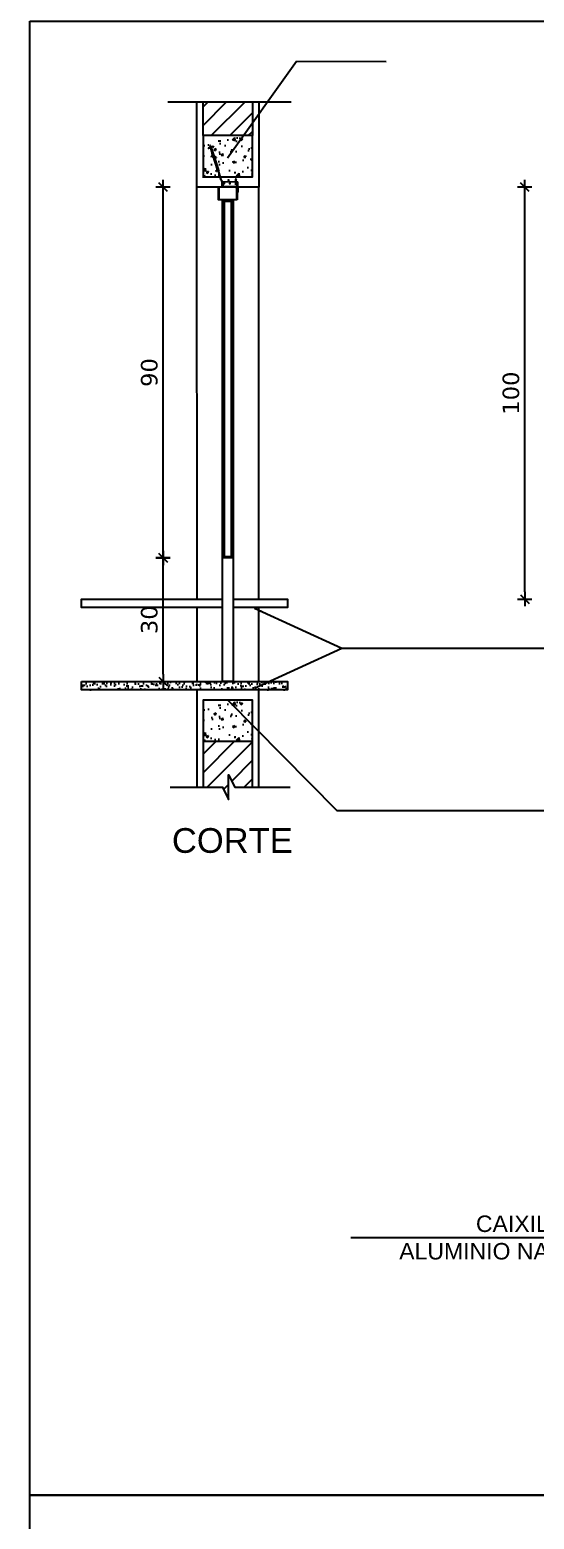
# Model space of a CAD drawing. Header units: inches. Extents: x 48 to 253, y 44 to 126.
# Drawn here: x 65.02 to 66.244, y 73.323 to 76.938 of the extents above; entities that cross this region are included whole.
import ezdxf

# ---------------------------------------------------------------- set-up
doc = ezdxf.new("R2010")
doc.units = ezdxf.units.IN
doc.header["$LTSCALE"] = 100
doc.header["$MEASUREMENT"] = 0
doc.linetypes.add('CONTINU', pattern=[0])
doc.linetypes.add('HIDDEN2', pattern=[0.1875, 0.125, -0.0625])
for name, color, linetype in [('01', 1, 'Continuous'), ('A-01', 3, 'Continuous'), ('AR-HACH', 252, 'Continuous'), ('ARQ-ALV-CORTE', 5, 'Continuous'), ('ARQ-ESQ-VISTA2', 1, 'Continuous'), ('ARQ-HTC', 9, 'Continuous'), ('ARQ-REV-CORTE', 3, 'Continuous'), ('ARQ-SMB-1_025', 1, 'Continuous'), ('ARQ-TXT-1_025', 2, 'Continuous'), ('ARQ_ESQUADRIA', 2, 'Continuous'), ('ARQ_VISTA1', 7, 'Continuous')]:
    doc.layers.add(name, color=color, linetype=linetype)
doc.layers.add('HAT', color=8, linetype='Continuous', lineweight=15)
doc.styles.add('ESC-50-A20', font='arial.ttf', dxfattribs={"height": 0.1})
doc.styles.add('FNDE Texto Cota 0025', font='verdana.ttf', dxfattribs={"height": 0.04})
doc.dimstyles.new('FNDE 1-0025', dxfattribs={"dimscale": 5, "dimtxt": 0.04, "dimasz": 0.0035, "dimexe": 0.15, "dimexo": 0.15, "dimgap": 0.0025, "dimtad": 1, "dimzin": 1, "dimdsep": 46, "dimtxsty": 'FNDE Texto Cota 0025', "dimblk": 'tic', "dimcen": 0.015, "dimdle": 0.15, "dimse1": 1, "dimse2": 1, "dimclrd": 251, "dimclre": 251, "dimclrt": 256, "dimaunit": 1, "dimadec": 3, "dimazin": 0, "dimtfac": 1, "dimtix": 1, "dimtmove": 2, "dimatfit": 3, "dimfxl": 0.15, "dimtvp": 1, "dimtolj": 1, "dimtzin": 0, "dimarcsym": 0})
pattern_1 = [(45, (65.44044, 76.706326), (-0.02245064, 0.02245064), [])]

# ---------------------------------------------------------------- blocks, each defined once
blk = doc.blocks.new('tic')
at = {"color": 251}
for p, q in [((-1, 0), (1, 0)), ((0, -1), (0, 1))]:
    blk.add_line(p, q, dxfattribs=at)
blk.add_line((-0.6, -0.6), (0.6, 0.6))
blk = doc.blocks.new('*D184')
at = {"layer": 'ARQ-SMB-1_025', "color": 251, "lineweight": -2, "ltscale": 10, "transparency": 16777216}
blk.add_line((66.2212, 75.5738), (66.2212, 76.5388), dxfattribs=at)
at = {"layer": 'DEFPOINTS', "color": 0, "ltscale": 10, "transparency": 16777216}
for p in [(66.2212, 76.5563), (66.4811, 76.5563), (66.4811, 75.5563)]:
    blk.add_point(p, dxfattribs=at)
at = {"layer": 'ARQ-SMB-1_025', "color": 251, "lineweight": -2, "ltscale": 10, "transparency": 16777216, "xscale": 0.0175, "yscale": 0.0175, "zscale": 0.0175}
for p, rotation in [((66.2212, 76.5563), 90), ((66.2212, 75.5563), 270)]:
    blk.add_blockref('tic', p, dxfattribs=dict(at, rotation=rotation))
at = {"layer": 'ARQ-SMB-1_025', "ltscale": 10, "transparency": 16777216, "insert": (66.1879, 76.0563), "char_height": 0.04, "attachment_point": 5, "rotation": 90, "style": 'FNDE Texto Cota 0025'}
blk.add_mtext('\\A1;100', dxfattribs=at)
blk = doc.blocks.new('*D191')
at = {"layer": 'ARQ-SMB-1_025', "color": 251, "lineweight": -2, "ltscale": 10, "transparency": 16777216}
blk.add_line((65.3432, 75.3738), (65.3432, 75.6388), dxfattribs=at)
at = {"layer": 'DEFPOINTS', "color": 0, "ltscale": 10, "transparency": 16777216}
for p in [(65.1434, 75.6563), (65.3432, 75.6563), (65.1934, 75.3563)]:
    blk.add_point(p, dxfattribs=at)
at = {"layer": 'ARQ-SMB-1_025', "color": 251, "lineweight": -2, "ltscale": 10, "transparency": 16777216, "xscale": 0.0175, "yscale": 0.0175, "zscale": 0.0175}
for p, rotation in [((65.3432, 75.6563), 90), ((65.3432, 75.3563), 270)]:
    blk.add_blockref('tic', p, dxfattribs=dict(at, rotation=rotation))
at = {"layer": 'ARQ-SMB-1_025', "ltscale": 10, "transparency": 16777216, "insert": (65.3099, 75.5063), "char_height": 0.04, "attachment_point": 5, "rotation": 90, "style": 'FNDE Texto Cota 0025'}
blk.add_mtext('\\A1;30', dxfattribs=at)
blk = doc.blocks.new('*D192')
at = {"layer": 'ARQ-SMB-1_025', "color": 251, "lineweight": -2, "ltscale": 10, "transparency": 16777216}
blk.add_line((65.3432, 75.6738), (65.3432, 76.5388), dxfattribs=at)
at = {"layer": 'DEFPOINTS', "color": 0, "ltscale": 10, "transparency": 16777216}
for p in [(65.1934, 76.5563), (65.3432, 76.5563), (65.1434, 75.6563)]:
    blk.add_point(p, dxfattribs=at)
at = {"layer": 'ARQ-SMB-1_025', "color": 251, "lineweight": -2, "ltscale": 10, "transparency": 16777216, "xscale": 0.0175, "yscale": 0.0175, "zscale": 0.0175}
for p, rotation in [((65.3432, 76.5563), 90), ((65.3432, 75.6563), 270)]:
    blk.add_blockref('tic', p, dxfattribs=dict(at, rotation=rotation))
at = {"layer": 'ARQ-SMB-1_025', "ltscale": 10, "transparency": 16777216, "insert": (65.3099, 76.1063), "char_height": 0.04, "attachment_point": 5, "rotation": 90, "style": 'FNDE Texto Cota 0025'}
blk.add_mtext('\\A1;90', dxfattribs=at)
blk = doc.blocks.new('CM-0060')
blk.add_lwpolyline([(-0.0003, -0.024), (0, -0.0235), (-0.0003, -0.023), (0, -0.0225), (-0.0003, -0.022), (0, -0.0215), (-0.0003, -0.021), (0, -0.0205), (-0.0003, -0.02), (0, -0.0195), (-0.0003, -0.019), (0, -0.0185), (-0.0003, -0.018), (0, -0.0175), (-0.0003, -0.017), (0, -0.0165), (-0.0003, -0.016), (0, -0.0155), (-0.0003, -0.015), (0, -0.0145), (-0.0003, -0.014), (0, -0.0135), (-0.0003, -0.013), (0, -0.0125), (0, 0), (-0.0015, 0), (-0.0015, -0.012), (-0.0381, -0.012), (-0.0384, -0.0125), (-0.0381, -0.013), (-0.0384, -0.0135), (-0.0381, -0.014), (-0.0384, -0.0145), (-0.0381, -0.015), (-0.0384, -0.0155), (-0.0381, -0.016), (-0.0384, -0.0165), (-0.0381, -0.017), (-0.0384, -0.0175), (-0.0381, -0.018), (-0.0384, -0.0185), (-0.0381, -0.019), (-0.0384, -0.0195), (-0.0381, -0.02), (-0.0384, -0.0205), (-0.0381, -0.021), (-0.0384, -0.0215), (-0.0381, -0.022), (-0.0384, -0.0225), (-0.0381, -0.023), (-0.0384, -0.0235), (-0.0381, -0.024), (-0.0366, -0.024), (-0.0366, -0.0235), (-0.0341, -0.0235), (-0.0341, -0.022), (-0.0366, -0.022), (-0.0366, -0.0135), (-0.0018, -0.0135), (-0.0018, -0.022), (-0.0043, -0.022), (-0.0043, -0.0235), (-0.0018, -0.0235), (-0.0018, -0.024), (-0.0003, -0.024)])

msp = doc.modelspace()

# ---------------------------------------------------------------- hatches: boundary and pattern name
at = {"layer": 'ARQ-HTC'}
h = msp.add_hatch(dxfattribs=at)
h.set_pattern_fill('ANSI31', color=256, scale=0.01, style=0)
h.set_pattern_definition(pattern_1)
h.paths.add_polyline_path([(65.5604, 76.7631), (65.4404, 76.7631), (65.4404, 76.6813), (65.5604, 76.6813)])
at = {"layer": 'ARQ-HTC', "linetype": 'CONTINU'}
h = msp.add_hatch(dxfattribs=at)
h.set_pattern_fill('AR-CONC', color=256, scale=0.0003, style=0)
h.set_pattern_definition([(50, (65.44044, 76.581326), (0.054655, -0.004782), [0.005715, -0.062865]), (355, (65.44044, 76.581326), (-0.010573, 0.057317), [0.004572, -0.050292]), (100.45, (65.444996, 76.58093), (0.044083, 0.052535), [0.004857, -0.053427]), (46.184, (65.44044, 76.596566), (0.081324, -0.012613), [0.008572, -0.094297]), (96.636, (65.44722, 76.595515), (0.07122, 0.074228), [0.007285, -0.08014]), (351.184, (65.44044, 76.59657), (0.07122, 0.074228), [0.006858, -0.075438]), (21, (65.44806, 76.592756), (0.045484, -0.03068), [0.005715, -0.062865]), (326, (65.44806, 76.592756), (0.01854, 0.055256), [0.004572, -0.050292]), (71.45, (65.45185, 76.5902), (0.064025, 0.024577), [0.004857, -0.053427]), (37.5, (65.440441, 76.581326), (0.0009266, 0.0253665), [0, -0.0496824, 0, -0.051054, 0, -0.0504825]), (7.5, (65.44044, 76.581326), (0.020046, 0.030054), [0, -0.0291084, 0, -0.0485394, 0, -0.0192405]), (327.5, (65.423449, 76.581326), (0.0406772, -0.0017186), [0, -0.01905, 0, -0.059436, 0, -0.078867]), (317.5, (65.41583, 76.581326), (0.044439, 0.007628), [0, -0.024765, 0, -0.0394716, 0, -0.056007])])
h.paths.add_polyline_path([(65.5604, 76.6813), (65.4404, 76.6813), (65.4404, 76.5813), (65.5604, 76.5813)])
at = {"layer": 'ARQ-HTC'}
h = msp.add_hatch(dxfattribs=at)
h.set_pattern_fill('AR-SAND', color=256, scale=0.0005, style=0)
h.set_pattern_definition([(37.5, (-2.127613, 61.752763), (-0.0008000156, 0.024470662), [0, -0.019304, 0, -0.02159, 0, -0.0206375]), (7.5, (-2.127613, 61.752763), (0.022476164, 0.035841255), [0, -0.010414, 0, -0.017399, 0, -0.0066675]), (327.5, (-2.143234, 61.752763), (0.0395496185, 7.1859e-05), [0, -0.00635, 0, -0.02286, 0, -0.029845]), (317.5, (-2.143234, 61.752763), (0.038177823, 0.011146466), [0, -0.003175, 0, -0.014986, 0, -0.017145])])
h.paths.add_polyline_path([(65.1454, 75.3563), (65.1454, 75.3363), (65.6454, 75.3363), (65.6454, 75.3563)])
h = msp.add_hatch(dxfattribs=at)
h.set_pattern_fill('AR-SAND', color=256, scale=0.0005, style=0)
h.set_pattern_definition([(37.5, (354.277157, 21.28821), (-0.0008000156, 0.0244706619), [0, -0.019304, 0, -0.02159, 0, -0.0206375]), (7.5, (354.277157, 21.28821), (0.022476164, 0.035841255), [0, -0.010414, 0, -0.017399, 0, -0.0066675]), (327.5, (354.261536, 21.28821), (0.0395496185, 7.18592e-05), [0, -0.00635, 0, -0.02286, 0, -0.029845]), (317.5, (354.261536, 21.28821), (0.0381778226, 0.011146466), [0, -0.003175, 0, -0.014986, 0, -0.017145])])
h.paths.add_polyline_path([(65.1454, 75.3563), (65.1454, 75.3363), (65.6454, 75.3363), (65.6454, 75.3563)])
at = {"layer": 'ARQ-HTC', "linetype": 'CONTINU'}
h = msp.add_hatch(dxfattribs=at)
h.set_pattern_fill('AR-CONC', color=256, scale=0.0003, style=0)
h.set_pattern_definition([(50, (65.44044, 75.211326), (0.054655, -0.004782), [0.005715, -0.062865]), (355, (65.44044, 75.211326), (-0.010573, 0.057317), [0.004572, -0.050292]), (100.45, (65.444996, 75.21093), (0.044083, 0.052535), [0.004857, -0.053427]), (46.184, (65.44044, 75.226566), (0.081324, -0.012613), [0.008572, -0.094297]), (96.636, (65.44722, 75.225515), (0.07122, 0.074228), [0.007285, -0.08014]), (351.184, (65.44044, 75.22657), (0.07122, 0.074228), [0.006858, -0.075438]), (21, (65.44806, 75.222756), (0.045484, -0.03068), [0.005715, -0.062865]), (326, (65.44806, 75.222756), (0.01854, 0.055256), [0.004572, -0.050292]), (71.45, (65.45185, 75.2202), (0.064025, 0.024577), [0.004857, -0.053427]), (37.5, (65.440441, 75.211326), (0.0009266, 0.0253665), [0, -0.0496824, 0, -0.051054, 0, -0.0504825]), (7.5, (65.44044, 75.211326), (0.020046, 0.030054), [0, -0.0291084, 0, -0.0485394, 0, -0.0192405]), (327.5, (65.423449, 75.211326), (0.0406772, -0.0017186), [0, -0.01905, 0, -0.059436, 0, -0.078867]), (317.5, (65.41583, 75.211326), (0.044439, 0.007628), [0, -0.024765, 0, -0.0394716, 0, -0.056007])])
h.paths.add_polyline_path([(65.5604, 75.3113), (65.4404, 75.3113), (65.4404, 75.2113), (65.5604, 75.2113)])
at = {"layer": 'ARQ-HTC'}
h = msp.add_hatch(dxfattribs=at)
h.set_pattern_fill('ANSI31', color=256, scale=0.01, style=0)
h.set_pattern_definition(pattern_1)
h.paths.add_polyline_path([(65.5171, 75.1001), (65.5604, 75.1001), (65.5604, 75.2113), (65.4404, 75.2113), (65.4404, 75.1001), (65.4871, 75.1001), (65.5021, 75.0701), (65.5021, 75.1301)])
at = {"layer": 'ARQ_ESQUADRIA'}
h = msp.add_hatch(dxfattribs=at)
h.set_pattern_fill('CLAY', color=9, angle=-90)
h.set_pattern_definition([(270, (-1622.762, 2533.3486), (4.7625, -9e-16), []), (270, (-1621.9685, 2533.3486), (4.7625, -9e-16), []), (270, (-1621.1747, 2533.3486), (4.7625, -9e-16), []), (270, (-1619.587, 2533.3486), (4.7625, -9e-16), [4.7625, -3.175])])
h.paths.add_polyline_path([(65.4913, 76.5219), (65.4913, 75.6596), (65.5096, 75.6596), (65.5096, 76.5219)])

# ---------------------------------------------------------------- linework, layer by layer
at = {"color": 1}
for p, q in [((65.3545, 76.7631), (65.6541, 76.7631)), ((65.4256, 75.5563), (65.4254, 76.5563)), ((65.5756, 75.5563), (65.5754, 76.5563)), ((65.4256, 75.3569), (65.4256, 75.5363)), ((65.5756, 75.3569), (65.5756, 75.5363))]:
    msp.add_line(p, q, dxfattribs=at)
at = {"layer": '01', "linetype": 'Continuous'}
msp.add_lwpolyline([(65.0197, 73.3811), (68.585, 73.3811), (68.585, 70.9499), (65.0197, 70.9499)], close=True, dxfattribs=at)
at = {"layer": 'A-01', "color": 8}
msp.add_line((65.4913, 76.5059), (65.4913, 75.6759), dxfattribs=at)
at = {"layer": 'A-01', "color": 2}
for points in [[(65.5131, 76.5064), (65.5131, 76.5254), (65.4877, 76.5254), (65.4877, 76.5064), (65.4908, 76.5064), (65.4908, 76.5224), (65.51, 76.5224), (65.51, 76.5064), (65.5131, 76.5064)], [(65.5131, 75.6753), (65.5131, 75.6563), (65.4877, 75.6563), (65.4877, 75.6753), (65.4908, 75.6753), (65.4908, 75.6593), (65.51, 75.6593), (65.51, 75.6753), (65.5131, 75.6753)]]:
    msp.add_lwpolyline(points, dxfattribs=at)
at = {"layer": 'AR-HACH'}
for points in [[(65.4877, 75.5363), (65.1454, 75.5363), (65.1454, 75.5563), (65.4877, 75.5563)], [(65.5131, 75.5563), (65.6454, 75.5563), (65.6454, 75.5363), (65.5131, 75.5363)]]:
    msp.add_lwpolyline(points, dxfattribs=at)
at = {"layer": 'ARQ-ALV-CORTE'}
for points in [[(65.4404, 76.5813), (65.5604, 76.5813), (65.5604, 76.6813), (65.4404, 76.6813)], [(65.1454, 75.3563), (65.6454, 75.3563), (65.6454, 75.3363), (65.1454, 75.3363)], [(65.4404, 75.2113), (65.5604, 75.2113), (65.5604, 75.3113), (65.4404, 75.3113)]]:
    msp.add_lwpolyline(points, close=True, dxfattribs=at)
at = {"layer": 'ARQ-ESQ-VISTA2'}
msp.add_lwpolyline([(65.5131, 76.5254), (65.5131, 75.3564), (65.4877, 75.3564), (65.4877, 76.5254)], close=True, dxfattribs=at)
at = {"layer": 'ARQ-HTC'}
for points in [[(65.4404, 76.6813), (65.4404, 76.7631)], [(65.5604, 76.7631), (65.5604, 76.6813)], [(65.4404, 75.2113), (65.4404, 75.1001)], [(65.5604, 75.1001), (65.5604, 75.2113)]]:
    msp.add_lwpolyline(points, dxfattribs=at)
at = {"layer": 'ARQ-REV-CORTE'}
for points in [[(65.5754, 76.7631), (65.5754, 76.5563), (65.4254, 76.5563), (65.4254, 76.7631)], [(65.5754, 75.1001), (65.5754, 75.3363), (65.4254, 75.3363), (65.4254, 75.1001)]]:
    msp.add_lwpolyline(points, dxfattribs=at)
at = {"layer": 'ARQ-SMB-1_025', "ltscale": 10}
msp.add_lwpolyline([(65.0197, 76.9589), (68.585, 76.9589), (68.585, 73.3811), (65.0197, 73.3811)], close=True, dxfattribs=at)
at = {"layer": 'ARQ_ESQUADRIA', "color": 8, "linetype": 'HIDDEN2', "ltscale": 0.025}
for p, q in [((65.4525, 76.6504), (65.4555, 76.6537)), ((65.4538, 76.6505), (65.4529, 76.6499)), ((65.4581, 76.6519), (65.4538, 76.6505)), ((65.4555, 76.6537), (65.4558, 76.6527)), ((65.4558, 76.6527), (65.4582, 76.6535)), ((65.4582, 76.6535), (65.4572, 76.6566)), ((65.4586, 76.657), (65.4596, 76.6539)), ((65.4643, 76.6341), (65.4588, 76.6516)), ((65.4596, 76.6539), (65.462, 76.6547)), ((65.4602, 76.652), (65.4602, 76.652)), ((65.4602, 76.652), (65.4672, 76.6298)), ((65.4649, 76.654), (65.4605, 76.6526)), ((65.462, 76.6547), (65.4617, 76.6556)), ((65.4617, 76.6556), (65.466, 76.6547)), ((65.466, 76.6541), (65.4649, 76.654)), ((65.4617, 76.6291), (65.4609, 76.6315)), ((65.4616, 76.6327), (65.4639, 76.6335)), ((65.4631, 76.6295), (65.4617, 76.6291)), ((65.4649, 76.6322), (65.4625, 76.6314)), ((65.4625, 76.6314), (65.4631, 76.6295)), ((65.4753, 76.5991), (65.4649, 76.6322)), ((65.4678, 76.6295), (65.4702, 76.6302)), ((65.4702, 76.6286), (65.4678, 76.6279)), ((65.4678, 76.6279), (65.4783, 76.5946)), ((65.4708, 76.6267), (65.4702, 76.6286)), ((65.4722, 76.6272), (65.4708, 76.6267)), ((65.4715, 76.6296), (65.4722, 76.6272)), ((65.4727, 76.5941), (65.4719, 76.5965)), ((65.4726, 76.5977), (65.475, 76.5985)), ((65.4741, 76.5945), (65.4727, 76.5941)), ((65.4735, 76.5964), (65.4741, 76.5945))]:
    msp.add_line(p, q, dxfattribs=at)
at = {"layer": 'ARQ_ESQUADRIA', "linetype": 'Continuous'}
for p, q in [((65.4777, 76.5257), (65.4777, 76.556)), ((65.478, 76.5563), (65.4804, 76.5563)), ((65.4789, 76.5548), (65.4789, 76.5276)), ((65.4804, 76.5551), (65.4792, 76.5551)), ((65.4807, 76.556), (65.4807, 76.5554)), ((65.5201, 76.5554), (65.5201, 76.556)), ((65.5204, 76.5563), (65.5228, 76.5563)), ((65.5216, 76.5551), (65.5204, 76.5551)), ((65.5219, 76.5276), (65.5219, 76.5548)), ((65.5231, 76.556), (65.5231, 76.5254)), ((65.4786, 76.5254), (65.478, 76.5254)), ((65.4789, 76.5254), (65.4789, 76.5257)), ((65.5231, 76.5254), (65.4789, 76.5254)), ((65.4799, 76.5266), (65.4941, 76.5266)), ((65.4941, 76.5266), (65.4944, 76.5269)), ((65.4944, 76.5269), (65.4947, 76.5266)), ((65.4947, 76.5266), (65.495, 76.5269)), ((65.495, 76.5269), (65.4953, 76.5266)), ((65.4953, 76.5266), (65.5055, 76.5266)), ((65.5055, 76.5266), (65.5058, 76.5269)), ((65.5058, 76.5269), (65.5061, 76.5266)), ((65.5061, 76.5266), (65.5064, 76.5269)), ((65.5064, 76.5269), (65.5067, 76.5266)), ((65.5067, 76.5266), (65.5209, 76.5266))]:
    msp.add_line(p, q, dxfattribs=at)
at = {"layer": 'ARQ_ESQUADRIA', "color": 9}
msp.add_lwpolyline([(65.4913, 76.5219), (65.4913, 75.6596), (65.5096, 75.6596), (65.5096, 76.5219)], close=True, dxfattribs=at)
at = {"layer": 'ARQ_ESQUADRIA', "color": 8, "linetype": 'HIDDEN2', "ltscale": 0.025}
for centre, radius, start, end in [((65.4527, 76.6502), 0.0003, 137.4705, 302.4705), ((65.4579, 76.6568), 0.00075, 17.4703, 197.4703), ((65.4583, 76.6514), 0.0005, 17.4704, 107.4703), ((65.4607, 76.6522), 0.0005, 107.4704, 197.4703), ((65.466, 76.6544), 0.0003, 272.4702, 77.4702), ((65.4619, 76.6318), 0.001, 107.4702, 197.4707), ((65.4638, 76.634), 0.0005, 287.4702, 17.4704), ((65.4677, 76.6299), 0.0005, 197.4703, 287.4705), ((65.4705, 76.6293), 0.001, 17.47, 107.4705), ((65.4729, 76.5968), 0.001, 107.4702, 197.4707), ((65.4748, 76.5989), 0.0005, 287.4702, 17.4704), ((65.4748, 76.5989), 0.0005, 287.4702, 17.4704)]:
    msp.add_arc(centre, radius, start, end, dxfattribs=at)
at = {"layer": 'ARQ_ESQUADRIA', "linetype": 'Continuous'}
for centre, radius, start, end in [((65.478, 76.556), 0.0003, 90, 180), ((65.4792, 76.5548), 0.0003, 90, 180), ((65.4804, 76.556), 0.0003, 360, 90), ((65.4804, 76.5554), 0.0003, 270, 360), ((65.5204, 76.556), 0.0003, 90, 180), ((65.5204, 76.5554), 0.0003, 180, 270), ((65.5216, 76.5548), 0.0003, 0, 90), ((65.5228, 76.556), 0.0003, 360, 90), ((65.478, 76.5257), 0.0003, 180, 270), ((65.4786, 76.5257), 0.0003, 270, 0), ((65.4799, 76.5276), 0.001, 180, 270), ((65.5209, 76.5276), 0.001, 270, 0)]:
    msp.add_arc(centre, radius, start, end, dxfattribs=at)
at = {"layer": 'ARQ_VISTA1'}
msp.add_lwpolyline([(65.3602, 75.1001), (65.4871, 75.1001), (65.5021, 75.0701), (65.5021, 75.1301), (65.5171, 75.1001), (65.6518, 75.1001)], dxfattribs=at)
at = {"layer": 'HAT'}
for p, q in [((65.4759, 76.5972), (65.4735, 76.5964)), ((65.4836, 76.5726), (65.4759, 76.5972)), ((65.4783, 76.5946), (65.4851, 76.573)), ((65.4913, 76.5658), (65.4883, 76.5658)), ((65.4883, 76.5658), (65.4883, 76.5643)), ((65.4883, 76.5643), (65.4918, 76.5643)), ((65.4895, 76.5703), (65.5023, 76.5703)), ((65.4913, 76.5688), (65.4895, 76.5688)), ((65.4913, 76.5688), (65.4913, 76.5658)), ((65.4928, 76.5653), (65.4928, 76.5683)), ((65.5058, 76.5688), (65.4933, 76.5688)), ((65.5028, 76.5743), (65.5003, 76.5743)), ((65.5003, 76.5743), (65.5003, 76.5728)), ((65.5003, 76.5728), (65.5023, 76.5728)), ((65.5023, 76.5728), (65.5023, 76.5703)), ((65.5038, 76.5708), (65.5038, 76.5733)), ((65.5058, 76.5658), (65.5038, 76.5658)), ((65.5038, 76.5658), (65.5038, 76.5643)), ((65.5038, 76.5643), (65.5063, 76.5643)), ((65.5043, 76.5703), (65.5183, 76.5703)), ((65.5058, 76.5688), (65.5058, 76.5658)), ((65.5073, 76.5653), (65.5073, 76.5683)), ((65.5183, 76.5688), (65.5078, 76.5688)), ((65.5188, 76.5759), (65.5186, 76.5769)), ((65.5186, 76.5627), (65.5188, 76.5637)), ((65.5188, 76.5708), (65.5188, 76.5759)), ((65.5188, 76.5637), (65.5188, 76.5683)), ((65.5191, 76.5772), (65.5213, 76.5733)), ((65.5213, 76.5663), (65.5191, 76.5625)), ((65.5213, 76.5733), (65.5203, 76.5733)), ((65.5203, 76.5733), (65.5203, 76.5703)), ((65.5203, 76.5703), (65.5236, 76.5703)), ((65.5236, 76.5688), (65.5203, 76.5688)), ((65.5203, 76.5688), (65.5203, 76.5663)), ((65.5203, 76.5663), (65.5213, 76.5663))]:
    msp.add_line(p, q, dxfattribs=at)
for centre, radius, start, end in [((65.5189, 76.577), 0.0003, 30, 195.0005), ((65.4895, 76.5753), 0.0065, 205, 270), ((65.4895, 76.5753), 0.005, 205, 270), ((65.4918, 76.5653), 0.001, 270.0004, 0.0004), ((65.4933, 76.5683), 0.0005, 90, 179.9999), ((65.5028, 76.5733), 0.001, 359.9999, 90.0003), ((65.5043, 76.5708), 0.0005, 179.9999, 270), ((65.5063, 76.5653), 0.001, 270.0004, 0.0004), ((65.5078, 76.5683), 0.0005, 90, 179.9999), ((65.5183, 76.5708), 0.0005, 270, 0), ((65.5183, 76.5683), 0.0005, 0.0001, 90), ((65.5189, 76.5626), 0.0003, 164.9999, 329.9999), ((65.5236, 76.5696), 0.00075, 270, 90)]:
    msp.add_arc(centre, radius, start, end, dxfattribs=at)

# ---------------------------------------------------------------- block references
at = {"layer": 'ARQ-ESQ-VISTA2', "xscale": -1, "rotation": 180}
msp.add_blockref('CM-0060', (65.5246, 76.5443), dxfattribs=at)

# ---------------------------------------------------------------- texts
at = {"layer": 'ARQ-TXT-1_025', "color": 3, "insert": (65.0832, 74.9395), "char_height": 0.06, "width": 0.566157, "attachment_point": 7, "style": 'ESC-50-A20'}
msp.add_mtext('\\pi0.28146;CORTE', dxfattribs=at)
at = {"layer": 'ARQ-TXT-1_025', "insert": (66.4629, 74.06), "char_height": 0.04, "width": 0.608356, "attachment_point": 3, "style": 'ESC-50-A20'}
msp.add_mtext('CAIXILHO EM ALUMINIO NATURAL ', dxfattribs=at)

# ---------------------------------------------------------------- dimensions: what is measured, and where the dimension line sits
at = {"layer": 'ARQ-SMB-1_025', "ltscale": 10}
for base, p1, p2, picture, middle in [((65.3432, 76.5563), (65.1434, 75.6563), (65.1934, 76.5563), '*D192', (65.3099, 76.1063)), ((66.2212, 76.5563), (66.4811, 75.5563), (66.4811, 76.5563), '*D184', (66.1879, 76.0563)), ((65.3432, 75.6563), (65.1934, 75.3563), (65.1434, 75.6563), '*D191', (65.3099, 75.5063))]:
    dim = msp.add_linear_dim(base=base, p1=p1, p2=p2, angle=90, dimstyle='FNDE 1-0025', override={"dimtxt": 0.05, "dimdec": 0, "dimlfac": 100, "dimtdec": 0}, dxfattribs=at)
    dim.commit()
    dim.dimension.update_dxf_attribs({"geometry": picture, "text_midpoint": middle})

# ---------------------------------------------------------------- leaders
for points in [[(65.4995, 76.6276), (65.667, 76.862), (65.8849, 76.8616)], [(65.5651, 75.534), (65.7769, 75.4369), (66.4552, 75.4369)], [(65.5651, 75.3399), (65.7769, 75.4369), (66.4552, 75.4369)], [(65.5004, 75.3113), (65.7647, 75.0432), (66.4429, 75.0432)], [(66.5002, 74.5717), (66.5002, 74.0054), (65.7993, 74.0054)]]:
    msp.add_leader(points, dimstyle='FNDE 1-0025', override={"dimtxt": 0.05, "dimdec": 0, "dimlfac": 100, "dimtdec": 0}, dxfattribs=at)

doc.saveas('drawing.dxf')
